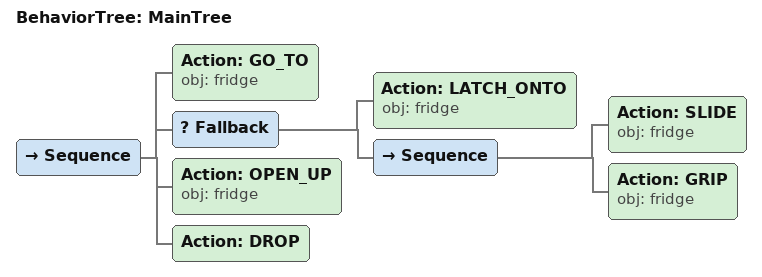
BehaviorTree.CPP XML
<root main_tree_to_execute="MainTree">
  <BehaviorTree ID="MainTree">
    <Sequence>
      <!-- Go to fridge -->
      <Action ID="GO_TO" obj="fridge" />
      <!-- Fallback: if GRASP fridge fails, try PUSH, FLIP to reposition -->
      <Fallback>
        <!-- Grasp fridge -->
        <Action ID="LATCH_ONTO" obj="fridge" />
        <Sequence>
          <!-- Push fridge forward toward front edge of table -->
          <Action ID="SLIDE" obj="fridge" />
          <!-- Grasp fridge -->
          <Action ID="GRIP" obj="fridge" />
        </Sequence>
      </Fallback>
      <!-- Latch onto fridge -->
      <Action ID="OPEN_UP" obj="fridge" />
      <!-- Slide fridge -->
      <Action ID="DROP" />
    </Sequence>
  </BehaviorTree>
</root>
